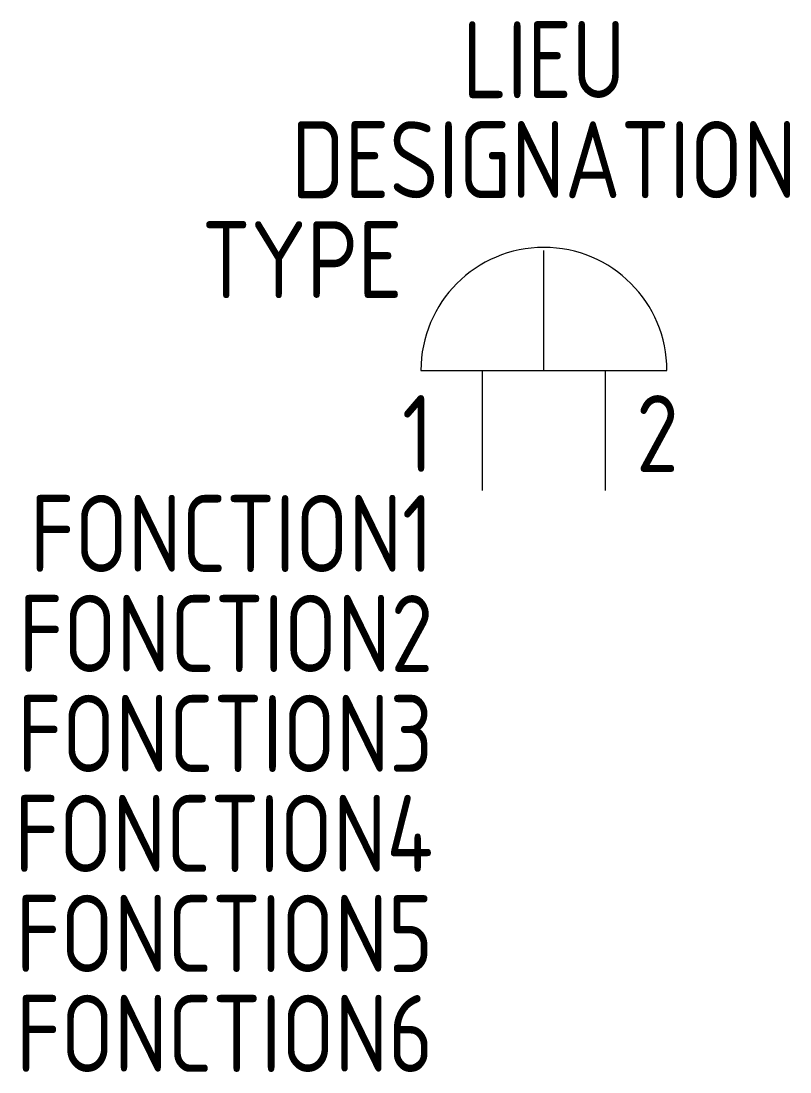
# Model space of a CAD drawing. Extents: x -1599.6 to -1574.6, y -898.5 to -864.3.
import ezdxf
from ezdxf.enums import TextEntityAlignment as Align

# ---------------------------------------------------------------- set-up
doc = ezdxf.new("R2010")
doc.units = 0
for name, color, linetype in [('SYMB_FIL', 3, 'CONTINUOUS'), ('SYMB_TXT_CONTACT', 2, 'CONTINUOUS'), ('SYMB_TXT_NOM', 3, 'CONTINUOUS')]:
    doc.layers.add(name, color=color, linetype=linetype)
doc.styles.add('NET2_5', font='isocp.shx', dxfattribs={"width": 0.9, "height": 2.5})

msp = doc.modelspace()

# ---------------------------------------------------------------- linework, layer by layer
at = {"layer": 'SYMB_FIL'}
for p, q in [((-1582.634, -875.693), (-1582.634, -871.793)), ((-1586.634, -875.693), (-1578.634, -875.693)), ((-1584.634, -879.593), (-1584.634, -875.693)), ((-1580.634, -879.593), (-1580.634, -875.693))]:
    msp.add_line(p, q, dxfattribs=at)
msp.add_arc((-1582.634, -875.693), 4, 0, 180, dxfattribs=at)

# ---------------------------------------------------------------- texts
at = {"layer": 'SYMB_TXT_CONTACT', "style": 'NET2_5', "width": 0.9, "flags": 8}
msp.add_attdef('1', text='X1', height=2.5, dxfattribs=at).set_placement((-1586.234, -878.993), align=Align.RIGHT)
msp.add_attdef('2', (-1579.634, -878.993), 'X2', height=2.5, dxfattribs=at)
at = {"layer": 'SYMB_TXT_NOM', "style": 'NET2_5', "width": 0.9, "flags": 8}
for tag, text, p in [('LIEU', '', (-1582.634, -866.843)), ('DESIGNATION', 'H?', (-1582.634, -870.093))]:
    msp.add_attdef(tag, text=text, height=2.5, dxfattribs=at).set_placement(p, align=Align.CENTER)
for tag, p in [('TYPE', (-1587.234, -873.343)), ('FONCTION1', (-1586.234, -882.243)), ('FONCTION2', (-1586.234, -885.493)), ('FONCTION3', (-1586.234, -888.743)), ('FONCTION4', (-1586.234, -891.993)), ('FONCTION5', (-1586.234, -895.243)), ('FONCTION6', (-1586.234, -898.493))]:
    msp.add_attdef(tag, text='', height=2.5, dxfattribs=at).set_placement(p, align=Align.RIGHT)

doc.saveas('drawing.dxf')
